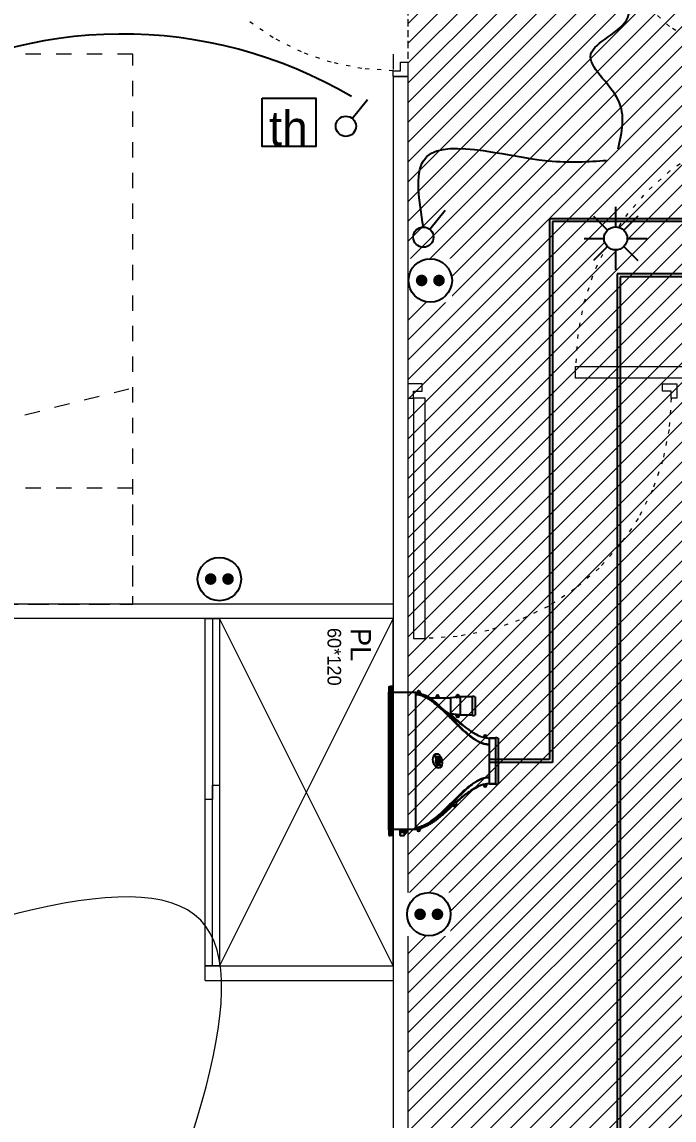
# Model space of a CAD drawing. Header units: centimetres. Extents: x 2666 to 9670, y 1889 to 5633.
# Drawn here: x 3345.6 to 3570.9, y 2993.2 to 3372.5 of the extents above; entities that cross this region are included whole.
import ezdxf

# ---------------------------------------------------------------- set-up
doc = ezdxf.new("R2010")
doc.units = ezdxf.units.CM
doc.header["$LTSCALE"] = 12.7
for name, pattern in [('Style de ligne -13', [0.295276, 0.19685, -0.098425]), ('Style de ligne -18', [0.328084, 0.109361, -0.218723]), ('VW-01', [0.83312, 0.41656, -0.41656])]:
    doc.linetypes.add(name, pattern=pattern)
for name, color, linetype, lineweight in [('B Faux plafonds', 7, 'Continuous', 5), ('B Faux plafonds-1', 7, 'Continuous', 5), ('B Général', 7, 'Continuous', 5), ('C ANNOTATIONS-prestations', 7, 'Continuous', 5), ('prlm-ELEC-CFO', 1, 'Continuous', 25)]:
    doc.layers.add(name, color=color, linetype=linetype, lineweight=lineweight)
doc.layers.add('prlm-CHAUFF', color=4, linetype='Continuous')
doc.styles.add('Eurostile', font='')
doc.styles.add('prlm-elec-cfa', font='comic.ttf', dxfattribs={"height": 12})
doc.styles.get('Eurostile').set_extended_font_data('Eurostile')

# ---------------------------------------------------------------- blocks, each defined once
blk = doc.blocks.new('xi.PC')
at = {"color": 0, "lineweight": 5}
blk.add_wipeout([(-7.5, -7.5), (7.5, -7.5), (7.5, 7.5), (-7.5, 7.5)], dxfattribs=at).dxf.layer = 'prlm-ELEC-CFO'
at = {"layer": 'prlm-ELEC-CFO', "color": 0, "linetype": 'ByBlock', "lineweight": 5, "const_width": 2}
for points in [[(-4, 0, 1), (-2, 0, 1)], [(2, 0, 1), (4, 0, 1)]]:
    blk.add_lwpolyline(points, format="xyb", close=True, dxfattribs=at)
at = {"layer": 'prlm-ELEC-CFO', "color": 0, "linetype": 'ByBlock', "lineweight": -2}
blk.add_circle((0, 0), 7.5, dxfattribs=at)
blk = doc.blocks.new('xi.SA')
at = {"layer": 'prlm-ELEC-CFO', "color": 0}
blk.add_lwpolyline([(0.2, -1.28), (5.5, 5.28)], dxfattribs=at)
blk.add_circle((-2, -4), 3.5, dxfattribs=at)
blk = doc.blocks.new('xi.SPOT')
at = {"color": 0, "lineweight": 5}
blk.add_wipeout([(-4, 0), (-2.83, -2.83), (0, -4), (2.83, -2.83), (4, 0), (2.83, 2.83), (0, 4), (-2.83, 2.83)], dxfattribs=at).dxf.layer = 'prlm-ELEC-CFO'
at = {"layer": 'prlm-ELEC-CFO', "color": 0, "linetype": 'ByBlock', "lineweight": -2, "flags": 128}
for points in [[(-7.69, 7.69), (-2.83, 2.83)], [(0, 10.88), (0, 4)], [(7.69, 7.69), (2.83, 2.83)], [(-10.88, 0), (-4, 0)], [(4, 0), (10.88, 0)], [(-2.83, -2.83), (-7.69, -7.69)], [(2.83, -2.83), (7.69, -7.69)], [(0, -4), (0, -10.88)]]:
    blk.add_lwpolyline(points, dxfattribs=at)
at = {"layer": 'prlm-ELEC-CFO', "color": 0, "linetype": 'ByBlock', "lineweight": -2}
blk.add_circle((0, 0), 4, dxfattribs=at)
blk = doc.blocks.new('Placard 60.120')
at = {"layer": 'B Général', "color": 7, "linetype": 'Continuous', "lineweight": 5}
for p, q in [((60, 29.81), (-60, -30.19)), ((-60, 29.81), (60, -30.19))]:
    blk.add_line(p, q, dxfattribs=at)
at = {"layer": 'B Général', "color": 7, "linetype": 'Continuous', "lineweight": 5, "flags": 128}
blk.add_lwpolyline([(60, -30.19), (60, 29.81), (-60, 29.81), (-60, -30.19)], dxfattribs=at)
at = {"layer": 'B Général', "color": 252, "linetype": 'Continuous', "lineweight": 5, "true_color": 0x888888, "flags": 128}
blk.add_lwpolyline([(60, -30.19), (60, -35.19), (-60, -35.19), (-60, -30.19)], close=True, dxfattribs=at)
at = {"layer": 'B Général', "color": 7, "linetype": 'Continuous', "lineweight": 5, "flags": 128}
for points in [[(60, -30.19), (60, -32.69), (-2.5, -32.69), (-2.5, -30.19)], [(2.5, -32.69), (2.5, -35.19), (-60, -35.19), (-60, -32.69)]]:
    blk.add_lwpolyline(points, close=True, dxfattribs=at)
at = {"layer": 'B Général', "color": 7, "insert": (-56.76, 22.1), "char_height": 7.059, "attachment_point": 1, "line_spacing_factor": 0.894142, "style": 'Eurostile'}
blk.add_mtext('PL', dxfattribs=at)
at = {"layer": 'C ANNOTATIONS-prestations', "insert": (-56.76, 9.4), "char_height": 4.706, "attachment_point": 4, "line_spacing_factor": 0.894142, "style": 'Eurostile'}
blk.add_mtext('60*120', dxfattribs=at)
blk = doc.blocks.new('Groupe-9-1')
at = {"layer": 'B Général', "color": 7, "linetype": 'VW-01', "lineweight": 5}
blk.add_line((70, -114.99), (-70, -80.35), dxfattribs=at)
at = {"layer": 'B Général', "linetype": 'VW-01', "flags": 128}
for points in [[(-70, 35), (70, 35), (70, -155), (-70, -155)], [(-70, -114.99), (70, -114.99), (70, -155), (-70, -155)]]:
    blk.add_lwpolyline(points, close=True, dxfattribs=at)

msp = doc.modelspace()

# ---------------------------------------------------------------- hatches: boundary and pattern name
at = {"layer": 'B Faux plafonds-1', "linetype": 'Continuous', "lineweight": 5, "true_color": 0xaaaaaa}
h = msp.add_hatch(dxfattribs=at)
h.set_pattern_fill('F_P__SOFFITE', color=253, style=0, pattern_type=2)
h.set_pattern_definition([(45, (3617.4236, 3066.092), (-3.52778, 3.30729), [])])
h.paths.add_polyline_path([(3353.92, 2787.35), (3628.79, 2787.35), (3628.79, 3242.48), (3769.92, 3242.48), (3769.92, 3341.48), (3619.92, 3341.48), (3619.92, 3449.89), (3559.92, 3449.89), (3559.92, 3514.39), (3478.92, 3514.39), (3478.92, 2887.35), (3353.92, 2887.35)])

# ---------------------------------------------------------------- linework, layer by layer
at = {"layer": 'B Faux plafonds', "color": 7, "linetype": 'Style de ligne -13', "lineweight": 5, "flags": 128}
msp.add_lwpolyline([(3353.92, 2787.35), (3628.79, 2787.35), (3628.79, 3242.48), (3769.92, 3242.48), (3769.92, 3341.48), (3619.92, 3341.48), (3619.92, 3449.89), (3559.92, 3449.89), (3559.92, 3514.39), (3478.92, 3514.39), (3478.92, 2887.35), (3353.92, 2887.35)], close=True, dxfattribs=at)
at = {"layer": 'B Général', "linetype": 'Style de ligne -18', "lineweight": 5}
for p, q in [((3569.39, 3370.95), (3561.23, 3378.28)), ((3432.42, 3367.02), (3423.39, 3373.2)), ((3578.42, 3364.78), (3569.39, 3370.95)), ((3442.16, 3362.1), (3432.42, 3367.02)), ((3452.44, 3358.53), (3442.16, 3362.1)), ((3463.09, 3356.36), (3452.44, 3358.53)), ((3473.92, 3355.63), (3463.09, 3356.36)), ((3569.92, 3242.48), (3569.19, 3231.64)), ((3569.19, 3231.64), (3567.02, 3220.99)), ((3567.02, 3220.99), (3563.45, 3210.71)), ((3563.45, 3210.71), (3558.53, 3200.98)), ((3558.53, 3200.98), (3552.36, 3191.95)), ((3552.36, 3191.95), (3545.02, 3183.79)), ((3545.02, 3183.79), (3536.66, 3176.63)), ((3536.66, 3176.63), (3527.42, 3170.6)), ((3527.42, 3170.6), (3517.45, 3165.79)), ((3517.45, 3165.79), (3506.92, 3162.3)), ((3496.01, 3160.19), (3484.92, 3159.48)), ((3506.92, 3162.3), (3496.01, 3160.19))]:
    msp.add_line(p, q, dxfattribs=at)
at = {"layer": 'B Général', "color": 154, "linetype": 'VW-01'}
for p, q in [((3383.92, 3361.39), (3243.92, 3361.39)), ((3473.92, 3361.39), (3473.92, 3171.39))]:
    msp.add_line(p, q, dxfattribs=at)
at = {"layer": 'B Général', "color": 7, "linetype": 'Continuous', "lineweight": 13}
for p, q in [((3473.92, 3353.63), (3473.92, 2880.88)), ((3478.92, 3353.63), (3478.92, 2880.88)), ((3473.92, 3171.39), (3062.21, 3171.39)), ((3473.92, 3166.39), (3062.21, 3166.39)), ((3408.92, 3046.39), (3473.92, 3046.39)), ((3408.92, 3041.39), (3473.92, 3041.39))]:
    msp.add_line(p, q, dxfattribs=at)
at = {"layer": 'B Général', "color": 7, "linetype": 'Continuous', "lineweight": 5}
for p, q in [((3473.92, 3353.63), (3473.92, 3171.39)), ((3473.92, 3353.63), (3478.92, 3353.63)), ((3478.92, 3353.63), (3478.92, 2880.88)), ((3478.92, 3247.48), (3478.92, 3242.48)), ((3483.92, 3247.48), (3478.92, 3247.48)), ((3478.92, 3247.48), (3478.92, 3242.48)), ((3483.92, 3244.98), (3483.92, 3247.48)), ((3480.92, 3242.48), (3480.92, 3244.98)), ((3480.92, 3244.98), (3483.92, 3244.98)), ((3478.92, 3242.48), (3480.92, 3242.48)), ((3473.92, 3171.39), (3062.21, 3171.39)), ((3473.92, 3166.39), (3062.21, 3166.39)), ((3473.92, 3166.39), (3473.92, 2892.35)), ((3408.92, 3046.39), (3473.92, 3046.39)), ((3408.92, 3041.39), (3408.92, 3046.39)), ((3408.92, 3041.39), (3473.92, 3041.39))]:
    msp.add_line(p, q, dxfattribs=at)
at = {"layer": 'B Général'}
for p, q in [((3480.92, 3242.48), (3480.92, 3159.48)), ((3484.92, 3242.48), (3480.92, 3242.48)), ((3484.92, 3159.48), (3484.92, 3242.48)), ((3480.92, 3159.48), (3484.92, 3159.48))]:
    msp.add_line(p, q, dxfattribs=at)
at = {"layer": 'B Général', "color": 7, "linetype": 'Continuous', "lineweight": 5, "flags": 128}
for points in [[(3473.92, 3353.63), (3473.92, 3355.63), (3476.42, 3355.63), (3476.42, 3358.63), (3478.92, 3358.63), (3478.92, 3353.63), (3478.92, 3353.63), (3478.92, 3353.63), (3474.63, 3353.63), (3474.63, 3353.63)], [(3571.92, 3242.48), (3569.92, 3242.48), (3569.92, 3244.98), (3566.92, 3244.98), (3566.92, 3247.48), (3571.92, 3247.48), (3571.92, 3247.48), (3571.92, 3247.48), (3571.92, 3243.19), (3571.92, 3243.19)]]:
    msp.add_lwpolyline(points, close=True, dxfattribs=at)
at = {"layer": 'B Général', "linetype": 'Style de ligne -18', "lineweight": 5, "flags": 128}
msp.add_lwpolyline([(3619.92, 3338.48), (3609.09, 3337.75), (3598.44, 3335.58), (3588.16, 3332.01), (3578.42, 3327.09), (3569.39, 3320.91), (3561.23, 3313.58), (3554.07, 3305.22), (3548.04, 3295.98), (3543.24, 3286), (3539.75, 3275.48), (3537.63, 3264.57), (3536.92, 3253.48)], dxfattribs=at)
at = {"layer": 'B Général', "flags": 128}
msp.add_lwpolyline([(3619.92, 3249.48), (3536.92, 3249.48), (3536.92, 3253.48), (3619.92, 3253.48)], close=True, dxfattribs=at)
at = {"layer": 'prlm-CHAUFF', "ltscale": 50}
for p, q in [((3527.88, 3304.52), (3527.88, 3117.7)), ((3528.88, 3303.52), (3528.88, 3116.7)), ((3773.56, 3284.42), (3552.25, 3284.42)), ((3552.25, 3284.42), (3552.25, 2838.1)), ((3472.38, 3142.95), (3472.87, 3142.95)), ((3472.38, 3142.95), (3472.38, 3091.45)), ((3472.38, 3140.95), (3472.38, 3093.45)), ((3472.38, 3140.95), (3472.39, 3140.95)), ((3472.39, 3140.93), (3472.38, 3140.95)), ((3472.39, 3093.45), (3472.39, 3140.95)), ((3472.4, 3140.95), (3472.4, 3093.45)), ((3472.4, 3140.95), (3472.42, 3140.95)), ((3472.42, 3140.89), (3472.4, 3140.95)), ((3472.42, 3093.45), (3472.42, 3140.95)), ((3472.45, 3140.95), (3472.45, 3093.45)), ((3472.45, 3140.95), (3472.48, 3140.95)), ((3472.48, 3140.84), (3472.45, 3140.95)), ((3472.48, 3093.45), (3472.48, 3140.95)), ((3472.52, 3140.95), (3472.52, 3093.45)), ((3472.52, 3140.95), (3472.57, 3140.95)), ((3472.57, 3140.8), (3472.52, 3140.95)), ((3472.57, 3093.45), (3472.57, 3140.95)), ((3472.62, 3140.95), (3472.62, 3093.45)), ((3472.62, 3140.95), (3472.69, 3140.95)), ((3472.69, 3140.75), (3472.62, 3140.95)), ((3472.69, 3093.45), (3472.69, 3140.95)), ((3472.87, 3091.45), (3472.87, 3142.95)), ((3472.87, 3142.95), (3472.95, 3142.95)), ((3473.68, 3142.95), (3472.95, 3142.95)), ((3472.95, 3142.95), (3472.95, 3091.45)), ((3473.68, 3091.45), (3473.68, 3142.95)), ((3481.68, 3140.9), (3473.68, 3140.9)), ((3481.68, 3093.5), (3481.68, 3140.9)), ((3482.18, 3140.56), (3482.18, 3141)), ((3482.52, 3140.95), (3482.52, 3141.05)), ((3482.52, 3141.05), (3482.63, 3141.05)), ((3482.63, 3140.95), (3482.52, 3140.95)), ((3482.63, 3141.16), (3482.73, 3141.16)), ((3482.63, 3141.05), (3482.63, 3141.16)), ((3482.63, 3140.85), (3482.63, 3140.95)), ((3482.73, 3140.85), (3482.63, 3140.85)), ((3482.73, 3141.16), (3482.73, 3141.05)), ((3482.73, 3141.05), (3482.84, 3141.05)), ((3482.84, 3140.95), (3482.73, 3140.95)), ((3482.73, 3140.95), (3482.73, 3140.85)), ((3482.84, 3141.05), (3482.84, 3140.95)), ((3483.18, 3141), (3483.18, 3140.39)), ((3482.1, 3140.56), (3482.18, 3140.56)), ((3486.56, 3139), (3488.68, 3139)), ((3486.56, 3139), (3488.68, 3139)), ((3488.68, 3138.85), (3488.68, 3139.4)), ((3489.68, 3138.85), (3488.68, 3138.85)), ((3489.02, 3139.45), (3489.13, 3139.45)), ((3489.02, 3139.35), (3489.02, 3139.45)), ((3489.13, 3139.35), (3489.02, 3139.35)), ((3489.13, 3139.56), (3489.23, 3139.56)), ((3489.13, 3139.45), (3489.13, 3139.56)), ((3489.13, 3139.25), (3489.13, 3139.35)), ((3489.23, 3139.25), (3489.13, 3139.25)), ((3489.23, 3139.56), (3489.23, 3139.45)), ((3489.23, 3139.45), (3489.34, 3139.45)), ((3489.34, 3139.35), (3489.23, 3139.35)), ((3489.23, 3139.35), (3489.23, 3139.25)), ((3489.34, 3139.45), (3489.34, 3139.35)), ((3489.68, 3139.4), (3489.68, 3138.85)), ((3489.68, 3139), (3493.68, 3139)), ((3489.68, 3139), (3493.68, 3139)), ((3493.68, 3139), (3493.68, 3133.4)), ((3495.68, 3139.05), (3495.68, 3139.6)), ((3495.74, 3139.05), (3495.68, 3139.05)), ((3496.68, 3139.17), (3495.74, 3139.05)), ((3496.02, 3139.55), (3496.02, 3139.65)), ((3496.02, 3139.65), (3496.13, 3139.65)), ((3496.13, 3139.55), (3496.02, 3139.55)), ((3496.13, 3139.76), (3496.23, 3139.76)), ((3496.13, 3139.65), (3496.13, 3139.76)), ((3496.13, 3139.45), (3496.13, 3139.55)), ((3496.23, 3139.45), (3496.13, 3139.45)), ((3496.23, 3139.76), (3496.23, 3139.65)), ((3496.23, 3139.65), (3496.34, 3139.65)), ((3496.23, 3139.55), (3496.23, 3139.45)), ((3496.34, 3139.55), (3496.23, 3139.55)), ((3496.34, 3139.65), (3496.34, 3139.55)), ((3496.68, 3139.6), (3496.68, 3139.17)), ((3497.18, 3133.05), (3497.18, 3139.35)), ((3501.28, 3139.35), (3497.18, 3139.35)), ((3501.28, 3139.35), (3497.18, 3139.35)), ((3501.28, 3132.95), (3501.28, 3139.45)), ((3502.18, 3139.35), (3502.18, 3133.05)), ((3493.52, 3133.4), (3493.68, 3133.4)), ((3493.52, 3133.4), (3495.68, 3131.33)), ((3495.68, 3131.33), (3493.52, 3133.4)), ((3493.52, 3133.4), (3493.68, 3133.4)), ((3495.68, 3133.35), (3495.74, 3133.35)), ((3495.68, 3132.8), (3495.68, 3133.35)), ((3495.74, 3133.35), (3496.68, 3133.24)), ((3496.68, 3133.24), (3496.68, 3132.8)), ((3496.02, 3132.75), (3496.02, 3132.85)), ((3496.02, 3132.85), (3496.13, 3132.85)), ((3496.13, 3132.75), (3496.02, 3132.75)), ((3496.13, 3132.96), (3496.23, 3132.96)), ((3496.13, 3132.85), (3496.13, 3132.96)), ((3496.13, 3132.65), (3496.13, 3132.75)), ((3496.23, 3132.65), (3496.13, 3132.65)), ((3496.23, 3132.96), (3496.23, 3132.85)), ((3496.23, 3132.85), (3496.34, 3132.85)), ((3496.34, 3132.75), (3496.23, 3132.75)), ((3496.23, 3132.75), (3496.23, 3132.65)), ((3496.34, 3132.85), (3496.34, 3132.75)), ((3501.28, 3133.05), (3497.18, 3133.05)), ((3501.28, 3133.05), (3497.18, 3133.05)), ((3502.16, 3126.61), (3502.16, 3126.61)), ((3505.18, 3125.66), (3505.18, 3125.36)), ((3505.52, 3125.61), (3505.52, 3125.71)), ((3505.52, 3125.71), (3505.63, 3125.71)), ((3505.63, 3125.61), (3505.52, 3125.61)), ((3505.63, 3125.82), (3505.73, 3125.82)), ((3505.63, 3125.71), (3505.63, 3125.82)), ((3505.63, 3125.5), (3505.63, 3125.61)), ((3505.73, 3125.82), (3505.73, 3125.71)), ((3505.73, 3125.71), (3505.84, 3125.71)), ((3505.73, 3125.61), (3505.73, 3125.5)), ((3505.84, 3125.61), (3505.73, 3125.61)), ((3505.84, 3125.71), (3505.84, 3125.61)), ((3506.18, 3125.11), (3506.18, 3125.66)), ((3505.18, 3125.36), (3505.86, 3125.16)), ((3505.73, 3125.5), (3505.63, 3125.5)), ((3506.18, 3125.11), (3505.86, 3125.16)), ((3507.18, 3122.87), (3507.18, 3125.1)), ((3509.28, 3125.1), (3507.18, 3125.1)), ((3507.18, 3125.1), (3509.28, 3125.1)), ((3507.18, 3111.53), (3507.18, 3122.87)), ((3509.28, 3125.2), (3509.28, 3109.2)), ((3510.18, 3125.1), (3510.18, 3109.3)), ((3527.88, 3117.7), (3507.18, 3117.7)), ((3528.88, 3116.7), (3507.18, 3116.7)), ((3507.18, 3109.3), (3507.18, 3111.53)), ((3502.16, 3107.8), (3502.16, 3107.82)), ((3502.7, 3108.08), (3502.7, 3108.12)), ((3505.18, 3109.04), (3505.86, 3109.25)), ((3505.18, 3108.74), (3505.18, 3109.04)), ((3505.52, 3108.69), (3505.52, 3108.79)), ((3505.52, 3108.79), (3505.63, 3108.79)), ((3505.63, 3108.69), (3505.52, 3108.69)), ((3505.63, 3108.9), (3505.73, 3108.9)), ((3505.63, 3108.79), (3505.63, 3108.9)), ((3505.63, 3108.59), (3505.63, 3108.69)), ((3505.73, 3108.59), (3505.63, 3108.59)), ((3505.73, 3108.9), (3505.73, 3108.79)), ((3505.73, 3108.79), (3505.84, 3108.79)), ((3505.73, 3108.69), (3505.73, 3108.59)), ((3505.84, 3108.69), (3505.73, 3108.69)), ((3505.84, 3108.79), (3505.84, 3108.69)), ((3505.86, 3109.25), (3506.18, 3109.3)), ((3506.18, 3109.3), (3506.18, 3108.74)), ((3509.28, 3109.3), (3507.18, 3109.3)), ((3507.18, 3109.3), (3509.28, 3109.3)), ((3494.68, 3102.38), (3495.68, 3103.38)), ((3495.68, 3103.38), (3495.68, 3101.76)), ((3494.68, 3101.76), (3494.68, 3102.38)), ((3495.02, 3101.71), (3495.02, 3101.81)), ((3495.02, 3101.81), (3495.13, 3101.81)), ((3495.13, 3101.71), (3495.02, 3101.71)), ((3495.13, 3101.92), (3495.23, 3101.92)), ((3495.13, 3101.81), (3495.13, 3101.92)), ((3495.13, 3101.61), (3495.13, 3101.71)), ((3495.23, 3101.61), (3495.13, 3101.61)), ((3495.23, 3101.92), (3495.23, 3101.81)), ((3495.23, 3101.81), (3495.34, 3101.81)), ((3495.34, 3101.71), (3495.23, 3101.71)), ((3495.23, 3101.71), (3495.23, 3101.61)), ((3495.34, 3101.81), (3495.34, 3101.71)), ((3472.38, 3093.45), (3472.39, 3093.47)), ((3472.39, 3093.45), (3472.38, 3093.45)), ((3472.4, 3093.45), (3472.42, 3093.52)), ((3472.42, 3093.45), (3472.4, 3093.45)), ((3472.45, 3093.45), (3472.48, 3093.56)), ((3472.48, 3093.45), (3472.45, 3093.45)), ((3472.52, 3093.45), (3472.57, 3093.61)), ((3472.57, 3093.45), (3472.52, 3093.45)), ((3472.62, 3093.45), (3472.69, 3093.65)), ((3472.69, 3093.45), (3472.62, 3093.45)), ((3481.68, 3093.5), (3473.68, 3093.5)), ((3476.28, 3093.41), (3476.19, 3093.32)), ((3476.19, 3093.32), (3476.28, 3093.23)), ((3476.28, 3093.16), (3476.19, 3093.07)), ((3476.19, 3093.07), (3476.28, 3092.98)), ((3476.24, 3093.02), (3476.19, 3092.97)), ((3476.19, 3092.97), (3476.26, 3092.9)), ((3476.28, 3092.93), (3476.19, 3092.84)), ((3476.19, 3092.84), (3476.28, 3092.75)), ((3476.25, 3092.78), (3476.19, 3092.72)), ((3476.19, 3092.72), (3476.26, 3092.65)), ((3476.28, 3092.66), (3476.19, 3092.57)), ((3476.19, 3092.57), (3476.28, 3092.48)), ((3476.26, 3092.5), (3476.19, 3092.43)), ((3476.28, 3092.48), (3476.19, 3092.39)), ((3476.19, 3092.43), (3476.21, 3092.41)), ((3476.19, 3092.39), (3476.28, 3092.3)), ((3476.27, 3092.3), (3476.19, 3092.22)), ((3476.19, 3092.22), (3476.28, 3092.13)), ((3476.22, 3092.19), (3476.19, 3092.15)), ((3476.26, 3092.15), (3476.19, 3092.07)), ((3476.19, 3092.15), (3476.23, 3092.11)), ((3476.19, 3092.07), (3476.28, 3091.98)), ((3476.25, 3092.01), (3476.19, 3091.95)), ((3476.19, 3091.95), (3476.28, 3091.86)), ((3476.21, 3091.93), (3476.19, 3091.91)), ((3476.19, 3091.91), (3476.23, 3091.88)), ((3476.24, 3091.9), (3476.19, 3091.84)), ((3476.19, 3091.84), (3476.28, 3091.75)), ((3476.23, 3091.8), (3476.19, 3091.76)), ((3476.19, 3091.76), (3476.28, 3091.67)), ((3476.22, 3091.73), (3476.19, 3091.69)), ((3476.19, 3091.69), (3476.28, 3091.6)), ((3476.21, 3091.67), (3476.19, 3091.65)), ((3476.19, 3091.65), (3476.28, 3091.56)), ((3476.25, 3093.5), (3476.28, 3093.47)), ((3476.28, 3093.5), (3476.28, 3093.14)), ((3476.28, 3093.14), (3478.1, 3093.14)), ((3476.28, 3092.57), (3476.28, 3093.14)), ((3476.28, 3092.57), (3476.28, 3092.56)), ((3476.28, 3091.54), (3476.28, 3092.57)), ((3476.28, 3092.56), (3477.72, 3092.56)), ((3476.33, 3092.49), (3476.28, 3092.56)), ((3476.28, 3091.54), (3476.28, 3091.54)), ((3476.33, 3091.49), (3476.28, 3091.54)), ((3476.33, 3092.49), (3476.33, 3091.49)), ((3477.69, 3092.49), (3476.33, 3092.49)), ((3476.33, 3091.49), (3477.69, 3091.49)), ((3477.72, 3092.56), (3477.69, 3092.49)), ((3477.72, 3092.56), (3478.1, 3093.14)), ((3477.92, 3092.67), (3478.14, 3093)), ((3478.14, 3092.15), (3477.92, 3091.81)), ((3477.93, 3092.19), (3478.11, 3092.19)), ((3478.1, 3092.18), (3477.93, 3092.18)), ((3477.93, 3091.92), (3478.1, 3092.18)), ((3478.47, 3092.79), (3478.01, 3092.79)), ((3478.04, 3092.85), (3478.53, 3092.85)), ((3478.1, 3093.14), (3478.34, 3093.5)), ((3478.1, 3092.18), (3478.11, 3092.19)), ((3478.14, 3092.15), (3478.1, 3092.18)), ((3478.11, 3092.19), (3478.47, 3092.79)), ((3478.15, 3092.16), (3478.11, 3092.19)), ((3478.14, 3093), (3478.15, 3093.02)), ((3478.15, 3092.16), (3478.14, 3092.15)), ((3478.15, 3093.02), (3478.49, 3093.5)), ((3478.51, 3092.77), (3478.15, 3092.16)), ((3478.47, 3092.79), (3478.51, 3092.77)), ((3478.53, 3092.85), (3478.57, 3092.87)), ((3478.53, 3092.85), (3478.53, 3092.85)), ((3482.1, 3093.84), (3482.18, 3093.84)), ((3482.18, 3093.4), (3482.18, 3093.85)), ((3482.52, 3093.35), (3482.52, 3093.45)), ((3482.52, 3093.45), (3482.63, 3093.45)), ((3482.63, 3093.35), (3482.52, 3093.35)), ((3482.63, 3093.56), (3482.73, 3093.56)), ((3482.63, 3093.45), (3482.63, 3093.56)), ((3482.63, 3093.25), (3482.63, 3093.35)), ((3482.73, 3093.25), (3482.63, 3093.25)), ((3482.73, 3093.56), (3482.73, 3093.45)), ((3482.73, 3093.45), (3482.84, 3093.45)), ((3482.84, 3093.35), (3482.73, 3093.35)), ((3482.73, 3093.35), (3482.73, 3093.25)), ((3482.84, 3093.45), (3482.84, 3093.35)), ((3483.18, 3094.02), (3483.18, 3093.4)), ((3472.38, 3091.45), (3472.87, 3091.45)), ((3472.95, 3091.45), (3472.87, 3091.45)), ((3473.68, 3091.45), (3472.95, 3091.45))]:
    msp.add_line(p, q, dxfattribs=at)
for centre, radius in [((3482.68, 3141), 0.3), ((3482.68, 3141), 0.25), ((3489.18, 3139.4), 0.3), ((3489.18, 3139.4), 0.25), ((3496.18, 3139.6), 0.3), ((3496.18, 3139.6), 0.25), ((3496.18, 3132.8), 0.3), ((3496.18, 3132.8), 0.25), ((3505.68, 3125.66), 0.3), ((3505.68, 3125.66), 0.25), ((3505.68, 3108.74), 0.3), ((3505.68, 3108.74), 0.25), ((3495.18, 3101.76), 0.3), ((3495.18, 3101.76), 0.25), ((3482.68, 3093.4), 0.3), ((3482.68, 3093.4), 0.25)]:
    msp.add_circle(centre, radius, dxfattribs=at)
for centre, radius, start, end in [((3482.68, 3141), 0.5, 0, 180), ((3480.32, 3128.62), 12.12, 73.7263, 76.3852), ((3472.91, 3119.69), 23.65, 46.4099, 54.7501), ((3489.18, 3139.4), 0.5, 0, 180), ((3496.18, 3139.6), 0.5, 0, 180), ((3501.52, 3137.47), 2, 70.5755, 96.7441), ((3501.52, 3137.47), 2, 70.5755, 96.7441), ((3513.73, 3161.95), 35.1, 225.7111, 229.5265), ((3496.18, 3132.8), 0.5, 180, 0), ((3503.78, 3139.71), 11.66, 225.9701, 230.4245), ((3504.01, 3139.96), 11.99, 226.0326, 230.3619), ((3521.74, 3160.34), 39, 229.3887, 239.86), ((3521.74, 3160.34), 39, 229.3887, 239.8601), ((3501.52, 3134.94), 2, 263.2559, 289.4245), ((3501.52, 3134.94), 2, 263.2559, 289.4245), ((3511.85, 3144.12), 20.01, 241.0483, 242.7983), ((3511.85, 3144.12), 20.01, 241.0482, 242.7982), ((3508.15, 3136.72), 11.74, 242.3321, 255.441), ((3508.01, 3136.36), 11.35, 242.1374, 255.6929), ((3505.68, 3125.66), 0.5, 0, 180), ((3507.19, 3132.87), 7.77, 262.5456, 269.9423), ((3507.19, 3132.92), 7.82, 262.5763, 269.9264), ((3507.17, 3132.27), 7.17, 262.0923, 263.5448), ((3507.17, 3132.27), 7.17, 263.9053, 270.1157), ((3509.52, 3123.22), 2, 70.5755, 96.7441), ((3509.52, 3123.22), 2, 70.5755, 96.7441), ((3521.74, 3074.07), 39, 120.1399, 130.6113), ((3521.74, 3074.07), 39, 122.5506, 130.6113), ((3508.66, 3096.1), 13.43, 102.9954, 126.0824), ((3511.85, 3090.28), 20.01, 117.2018, 118.9518), ((3508.01, 3098.05), 11.35, 104.4106, 117.8626), ((3505.68, 3108.74), 0.5, 180, 0), ((3507.17, 3102.09), 7.25, 89.9215, 97.8382), ((3507.19, 3101.53), 7.77, 90.0577, 97.4544), ((3507.19, 3101.48), 7.82, 90.0736, 97.4237), ((3509.52, 3111.19), 2, 263.2559, 289.4245), ((3509.52, 3111.19), 2, 263.2559, 289.4245), ((3503.78, 3094.69), 11.66, 129.5755, 134.0299), ((3504.01, 3094.44), 11.99, 129.6381, 133.9674), ((3495.18, 3101.76), 0.5, 180, 0), ((3467.64, 3098.92), 12.5, 323.7494, 325.0637), ((3478.6, 3091.32), 0.836, 144.1326, 149.2425), ((3478.79, 3092.48), 0.448, 124.6713, 135.4982), ((3479.13, 3092.45), 0.703, 143.033, 152.9325), ((3467.64, 3098.92), 12.5, 331.3177, 331.5903), ((3466.8, 3099.44), 13.43, 332.115, 333.7632), ((3466.45, 3099.56), 13.85, 331.9182, 334.0515), ((3482.68, 3093.4), 0.5, 180, 0)]:
    msp.add_arc(centre, radius, start, end, dxfattribs=at)
msp.add_ellipse((3489.23, 3117.2), major_axis=(0.57, -2.49), ratio=0.600775, dxfattribs=at)
for points, knots in [([(3481.68, 3140.6), (3481.96, 3140.58), (3482.23, 3140.55), (3482.87, 3140.45), (3483.23, 3140.37), (3484.29, 3140.04), (3484.97, 3139.74), (3486.28, 3139.03), (3486.9, 3138.62), (3488.09, 3137.76), (3488.66, 3137.3), (3489.22, 3136.82)], [0.0331631, 0.0331631, 0.0331631, 0.0331631, 0.125, 0.125, 0.25, 0.25, 0.5, 0.5, 0.75, 0.75, 1, 1, 1, 1]), ([(3507.18, 3122.87), (3507.01, 3122.87), (3506.84, 3122.88), (3506.5, 3122.91), (3506.33, 3122.92), (3505.83, 3123), (3505.5, 3123.07), (3504.84, 3123.25), (3504.52, 3123.36), (3503.89, 3123.61), (3503.58, 3123.75), (3502.68, 3124.2), (3502.11, 3124.55), (3501.02, 3125.28), (3500.49, 3125.67), (3498.95, 3126.89), (3497.98, 3127.77), (3496.07, 3129.59), (3495.14, 3130.52), (3493.28, 3132.39), (3492.35, 3133.32), (3490.45, 3135.15), (3489.48, 3136.04), (3487.95, 3137.28), (3487.43, 3137.68), (3486.62, 3138.23), (3486.34, 3138.41), (3485.77, 3138.76), (3485.48, 3138.92), (3484.59, 3139.37), (3483.99, 3139.63), (3483.04, 3139.9), (3482.71, 3139.97), (3482.15, 3140.06), (3481.92, 3140.08), (3481.68, 3140.1)], [0, 0, 0, 0, 0.015625, 0.015625, 0.03125, 0.03125, 0.0625, 0.0625, 0.09375, 0.09375, 0.125, 0.125, 0.1875, 0.1875, 0.25, 0.25, 0.375, 0.375, 0.5, 0.5, 0.625, 0.625, 0.75, 0.75, 0.8125, 0.8125, 0.84375, 0.84375, 0.875, 0.875, 0.9375, 0.9375, 0.96875, 0.96875, 0.9907189, 0.9907189, 0.9907189, 0.9907189]), ([(3483.18, 3140.39), (3483.48, 3140.32), (3483.77, 3140.24), (3484.21, 3140.1), (3484.35, 3140.05), (3484.64, 3139.94), (3484.78, 3139.88), (3485.21, 3139.7), (3485.48, 3139.57), (3486.03, 3139.3), (3486.29, 3139.15), (3486.56, 3139)], [0, 0, 0, 0, 0.25, 0.25, 0.375, 0.375, 0.5, 0.5, 0.75, 0.75, 1, 1, 1, 1]), ([(3486.56, 3139), (3486.28, 3139.16), (3486, 3139.32), (3485.42, 3139.6), (3485.13, 3139.74), (3484.53, 3139.98), (3484.23, 3140.09), (3483.85, 3140.21), (3483.78, 3140.23), (3483.71, 3140.25)], [0, 0, 0, 0, 0.25, 0.25, 0.5, 0.5, 0.75, 0.75, 0.8062429, 0.8062429, 0.8062429, 0.8062429]), ([(3490.94, 3135.24), (3492.19, 3134.05), (3493.39, 3132.8), (3495.78, 3130.3), (3496.98, 3129.05), (3498.85, 3127.27), (3499.49, 3126.69), (3500.81, 3125.59), (3501.5, 3125.07), (3502.59, 3124.36), (3502.97, 3124.13), (3503.75, 3123.72), (3504.16, 3123.54), (3504.99, 3123.22), (3505.42, 3123.1), (3506.07, 3122.96), (3506.29, 3122.93), (3506.63, 3122.9), (3506.74, 3122.89), (3506.96, 3122.88), (3507.07, 3122.87), (3507.18, 3122.87)], [0, 0, 0, 0, 0.25, 0.25, 0.5, 0.5, 0.625, 0.625, 0.75, 0.75, 0.8125, 0.8125, 0.875, 0.875, 0.9375, 0.9375, 0.96875, 0.96875, 0.984375, 0.984375, 1, 1, 1, 1]), ([(3490.94, 3135.24), (3491.21, 3135.01), (3491.47, 3134.79), (3491.98, 3134.37), (3492.23, 3134.18), (3492.71, 3133.84), (3492.93, 3133.69), (3493.21, 3133.53), (3493.3, 3133.48), (3493.44, 3133.42), (3493.49, 3133.4), (3493.52, 3133.4)], [0, 0, 0, 0, 0.25, 0.25, 0.5, 0.5, 0.75, 0.75, 0.875, 0.875, 1, 1, 1, 1]), ([(3503.14, 3126.1), (3502.8, 3126.26), (3502.09, 3126.63), (3501.03, 3127.28), (3499.95, 3128.03), (3498.86, 3128.86), (3497.78, 3129.74), (3496.49, 3130.85), (3495.14, 3132.06), (3494.11, 3133.01), (3493.68, 3133.4)], [0.1568082, 0.1568082, 0.1568082, 0.1568082, 0.2305418, 0.3149874, 0.4025619, 0.4929385, 0.5856877, 0.6803551, 0.8317746, 0.9509578, 0.9509578, 0.9509578, 0.9509578]), ([(3488.31, 3119.14), (3489.03, 3118.42), (3489.12, 3118.04), (3489.08, 3117.65), (3489.02, 3117.04), (3488.61, 3116.39), (3489.19, 3115.66)], [0, 0, 0, 0, 0.389075, 0.389075, 0.389075, 1, 1, 1, 1]), ([(3489.35, 3118.83), (3490.07, 3118.1), (3490.17, 3117.73), (3490.12, 3117.34), (3490.06, 3116.73), (3489.66, 3116.08), (3490.23, 3115.35)], [0, 0, 0, 0, 0.389075, 0.389075, 0.389075, 1, 1, 1, 1]), ([(3507.18, 3111.53), (3507.01, 3111.53), (3506.84, 3111.52), (3506.49, 3111.5), (3506.32, 3111.48), (3505.82, 3111.4), (3505.48, 3111.32), (3504.82, 3111.12), (3504.5, 3111), (3503.87, 3110.74), (3503.56, 3110.59), (3502.67, 3110.1), (3502.1, 3109.74), (3501.02, 3108.97), (3500.5, 3108.56), (3498.98, 3107.27), (3498.02, 3106.36), (3496.14, 3104.48), (3495.22, 3103.52), (3493.37, 3101.59), (3492.45, 3100.64), (3490.55, 3098.77), (3489.58, 3097.87), (3488.04, 3096.61), (3487.51, 3096.21), (3486.68, 3095.65), (3486.4, 3095.47), (3485.83, 3095.13), (3485.53, 3094.96), (3484.63, 3094.51), (3484.01, 3094.26), (3483.05, 3094), (3482.73, 3093.93), (3482.16, 3093.84), (3481.92, 3093.82), (3481.68, 3093.81)], [0, 0, 0, 0, 0.015625, 0.015625, 0.03125, 0.03125, 0.0625, 0.0625, 0.09375, 0.09375, 0.125, 0.125, 0.1875, 0.1875, 0.25, 0.25, 0.375, 0.375, 0.5, 0.5, 0.625, 0.625, 0.75, 0.75, 0.8125, 0.8125, 0.84375, 0.84375, 0.875, 0.875, 0.9375, 0.9375, 0.96875, 0.96875, 0.9908046, 0.9908046, 0.9908046, 0.9908046]), ([(3481.68, 3094.31), (3481.92, 3094.32), (3482.15, 3094.34), (3482.71, 3094.43), (3483.04, 3094.5), (3483.99, 3094.78), (3484.59, 3095.03), (3485.48, 3095.49), (3485.77, 3095.65), (3486.34, 3095.99), (3486.62, 3096.17), (3487.43, 3096.73), (3487.96, 3097.13), (3489.48, 3098.36), (3490.45, 3099.25), (3492.35, 3101.08), (3493.28, 3102.02), (3495.14, 3103.89), (3496.07, 3104.82), (3497.98, 3106.63), (3498.95, 3107.51), (3500.49, 3108.73), (3501.02, 3109.13), (3502.11, 3109.86), (3502.68, 3110.2), (3503.58, 3110.65), (3503.89, 3110.79), (3504.52, 3111.04), (3504.84, 3111.15), (3505.5, 3111.34), (3505.83, 3111.41), (3506.33, 3111.48), (3506.5, 3111.5), (3506.84, 3111.53), (3507.01, 3111.53), (3507.18, 3111.53)], [0.0092808, 0.0092808, 0.0092808, 0.0092808, 0.03125, 0.03125, 0.0625, 0.0625, 0.125, 0.125, 0.15625, 0.15625, 0.1875, 0.1875, 0.25, 0.25, 0.375, 0.375, 0.5, 0.5, 0.625, 0.625, 0.75, 0.75, 0.8125, 0.8125, 0.875, 0.875, 0.90625, 0.90625, 0.9375, 0.9375, 0.96875, 0.96875, 0.984375, 0.984375, 1, 1, 1, 1]), ([(3495.68, 3102.82), (3496.04, 3103.14), (3496.82, 3103.84), (3498.03, 3104.88), (3499.22, 3105.83), (3500.3, 3106.62), (3501.27, 3107.27), (3502.2, 3107.83), (3502.83, 3108.15), (3503.12, 3108.29)], [0.5730592, 0.5730592, 0.5730592, 0.5730592, 0.626259, 0.6884084, 0.7489718, 0.7930827, 0.8358988, 0.8773199, 0.9123747, 0.9123747, 0.9123747, 0.9123747]), ([(3483.18, 3094.01), (3483.47, 3094.08), (3483.75, 3094.16), (3484.32, 3094.34), (3484.6, 3094.45), (3485.42, 3094.79), (3485.95, 3095.06), (3486.98, 3095.64), (3487.48, 3095.96), (3488.45, 3096.63), (3488.93, 3096.99), (3490.33, 3098.09), (3491.22, 3098.87), (3492.97, 3100.47), (3493.83, 3101.29), (3494.68, 3102.11)], [0, 0, 0, 0, 0.0625, 0.0625, 0.125, 0.125, 0.25, 0.25, 0.375, 0.375, 0.5, 0.5, 0.75, 0.75, 1, 1, 1, 1]), ([(3487.23, 3095.8), (3487.39, 3095.9), (3487.88, 3096.22), (3488.7, 3096.8), (3489.67, 3097.54), (3490.64, 3098.33), (3491.72, 3099.25), (3492.9, 3100.3), (3493.92, 3101.23), (3494.52, 3101.77), (3494.68, 3101.92)], [0.1694223, 0.1694223, 0.1694223, 0.1694223, 0.1906001, 0.2339285, 0.2787061, 0.3247019, 0.3716424, 0.4351709, 0.4991397, 0.523565, 0.523565, 0.523565, 0.523565]), ([(3477.69, 3091.49), (3477.72, 3091.51), (3477.74, 3091.55), (3477.77, 3091.65), (3477.78, 3091.72), (3477.78, 3091.85), (3477.78, 3091.89), (3477.77, 3091.99), (3477.77, 3092.05), (3477.74, 3092.22), (3477.72, 3092.35), (3477.69, 3092.49)], [0, 0, 0, 0, 0.25, 0.25, 0.5, 0.5, 0.625, 0.625, 0.75, 0.75, 1, 1, 1, 1]), ([(3477.88, 3092.55), (3477.88, 3092.56), (3477.88, 3092.56), (3477.88, 3092.56), (3477.88, 3092.57), (3477.88, 3092.58), (3477.88, 3092.58), (3477.89, 3092.59), (3477.89, 3092.6), (3477.89, 3092.61), (3477.9, 3092.63), (3477.91, 3092.65), (3477.92, 3092.66), (3477.92, 3092.67)], [0, 0, 0, 0, 0.061789, 0.122374, 0.182441, 0.242697, 0.303842, 0.366548, 0.43144, 0.49908, 0.668346, 0.832646, 1, 1, 1, 1]), ([(3477.89, 3091.76), (3477.89, 3091.76), (3477.9, 3091.77), (3477.9, 3091.78), (3477.91, 3091.79), (3477.91, 3091.8), (3477.92, 3091.82), (3477.92, 3091.83), (3477.93, 3091.85), (3477.93, 3091.86), (3477.93, 3091.88), (3477.94, 3091.9), (3477.94, 3091.92), (3477.94, 3091.94), (3477.94, 3091.96), (3477.94, 3091.98), (3477.94, 3092), (3477.94, 3092.03), (3477.94, 3092.07), (3477.94, 3092.12), (3477.94, 3092.17), (3477.93, 3092.23), (3477.92, 3092.29), (3477.92, 3092.35), (3477.91, 3092.41), (3477.9, 3092.48), (3477.89, 3092.53), (3477.88, 3092.55)], [0.0304712, 0.0304712, 0.0304712, 0.0304712, 0.0599457, 0.0897682, 0.1195016, 0.1491541, 0.1787343, 0.2082505, 0.2377114, 0.2671256, 0.2965018, 0.3258487, 0.355175, 0.3844897, 0.4138015, 0.4431194, 0.4724522, 0.5018089, 0.5568669, 0.611863, 0.6668562, 0.7219052, 0.7770682, 0.8324028, 0.8879658, 0.9438132, 1, 1, 1, 1]), ([(3478.53, 3092.85), (3478.54, 3092.85), (3478.54, 3092.86), (3478.55, 3092.86), (3478.56, 3092.87), (3478.56, 3092.88), (3478.57, 3092.89), (3478.57, 3092.9), (3478.58, 3092.91), (3478.58, 3092.93), (3478.59, 3092.94), (3478.59, 3092.95), (3478.59, 3092.97), (3478.6, 3092.98), (3478.6, 3093), (3478.6, 3093.02), (3478.6, 3093.04), (3478.6, 3093.06), (3478.6, 3093.08), (3478.6, 3093.11), (3478.6, 3093.16), (3478.6, 3093.2), (3478.59, 3093.25), (3478.58, 3093.3), (3478.57, 3093.36), (3478.56, 3093.41), (3478.55, 3093.46), (3478.54, 3093.49), (3478.54, 3093.5)], [0, 0, 0, 0, 0.0300773, 0.0600539, 0.0899314, 0.1197114, 0.1493956, 0.1789856, 0.2084831, 0.2378898, 0.2672073, 0.2964374, 0.3255817, 0.3546421, 0.3836203, 0.4125181, 0.4413372, 0.4700795, 0.4987468, 0.5532579, 0.6080368, 0.6630958, 0.7184471, 0.7741027, 0.8300742, 0.8863734, 0.9430116, 0.9677174, 0.9677174, 0.9677174, 0.9677174]), ([(3478.59, 3093.5), (3478.59, 3093.5), (3478.59, 3093.48), (3478.6, 3093.46), (3478.6, 3093.43), (3478.61, 3093.4), (3478.61, 3093.37), (3478.62, 3093.34), (3478.62, 3093.31), (3478.63, 3093.28), (3478.63, 3093.26), (3478.63, 3093.23), (3478.64, 3093.21), (3478.64, 3093.18), (3478.64, 3093.16), (3478.64, 3093.14), (3478.64, 3093.12), (3478.64, 3093.09), (3478.64, 3093.06), (3478.64, 3093.03), (3478.63, 3093), (3478.63, 3092.97), (3478.62, 3092.94), (3478.61, 3092.92), (3478.6, 3092.9), (3478.59, 3092.88), (3478.58, 3092.88), (3478.57, 3092.87)], [0.053874, 0.053874, 0.053874, 0.053874, 0.0607104, 0.0907643, 0.1206402, 0.1503557, 0.1799287, 0.2093776, 0.238721, 0.2679778, 0.2971672, 0.3263086, 0.3554219, 0.3845269, 0.4136437, 0.4427926, 0.4719939, 0.5012681, 0.5562327, 0.6110034, 0.6657154, 0.7205017, 0.7754929, 0.8308166, 0.8865967, 0.9429527, 1, 1, 1, 1]), ([(3478.64, 3092.97), (3478.64, 3092.97), (3478.64, 3092.98), (3478.65, 3092.99), (3478.65, 3093), (3478.65, 3093.01), (3478.66, 3093.03), (3478.66, 3093.04), (3478.66, 3093.06), (3478.67, 3093.07), (3478.67, 3093.09), (3478.67, 3093.11), (3478.67, 3093.13), (3478.67, 3093.15), (3478.67, 3093.18), (3478.67, 3093.23), (3478.66, 3093.27), (3478.66, 3093.32), (3478.65, 3093.37), (3478.64, 3093.42), (3478.63, 3093.46), (3478.63, 3093.49), (3478.62, 3093.5)], [0.1059402, 0.1059402, 0.1059402, 0.1059402, 0.1359504, 0.1694868, 0.202886, 0.2361704, 0.2693627, 0.3024859, 0.3355633, 0.3686184, 0.401675, 0.434757, 0.4678887, 0.5010941, 0.5629781, 0.6246926, 0.6863942, 0.7482374, 0.8103737, 0.8729511, 0.9361135, 0.9654522, 0.9654522, 0.9654522, 0.9654522])]:
    msp.add_open_spline(points, degree=3, knots=knots, dxfattribs=at)
for points in [[(3483.18, 3140.39), (3482.85, 3140.47), (3482.52, 3140.52), (3482.18, 3140.56)], [(3495.68, 3139.21), (3495.01, 3139.12), (3494.35, 3139), (3493.68, 3139)], [(3495.68, 3139.21), (3495.01, 3139.12), (3494.35, 3139), (3493.68, 3139)], [(3497.18, 3139.35), (3497.01, 3139.35), (3496.85, 3139.35), (3496.68, 3139.33)], [(3497.18, 3139.35), (3497.01, 3139.35), (3496.85, 3139.35), (3496.68, 3139.33)], [(3495.68, 3133.19), (3495.01, 3133.29), (3494.35, 3133.4), (3493.68, 3133.4)], [(3495.68, 3133.19), (3495.01, 3133.29), (3494.35, 3133.4), (3493.68, 3133.4)], [(3497.18, 3133.05), (3497.01, 3133.05), (3496.85, 3133.06), (3496.68, 3133.07)], [(3497.18, 3133.05), (3497.01, 3133.05), (3496.85, 3133.06), (3496.68, 3133.07)], [(3488.72, 3117.75), (3488.77, 3118.14), (3488.67, 3118.52), (3488.31, 3119.14)], [(3488.84, 3118.98), (3489.56, 3118.26), (3489.65, 3117.89), (3489.61, 3117.5)], [(3489.26, 3117.59), (3489.3, 3117.98), (3489.2, 3118.36), (3488.84, 3118.98)], [(3489.77, 3117.44), (3489.81, 3117.83), (3489.71, 3118.21), (3489.35, 3118.83)], [(3489.19, 3115.66), (3488.25, 3116.48), (3488.66, 3117.13), (3488.72, 3117.75)], [(3489.72, 3115.5), (3488.78, 3116.33), (3489.19, 3116.98), (3489.26, 3117.59)], [(3489.61, 3117.5), (3489.55, 3116.88), (3489.15, 3116.24), (3489.72, 3115.5)], [(3490.23, 3115.35), (3489.3, 3116.17), (3489.7, 3116.82), (3489.77, 3117.44)], [(3482.18, 3093.85), (3482.52, 3093.88), (3482.85, 3093.94), (3483.18, 3094.02)]]:
    msp.add_open_spline(points, degree=3, dxfattribs=at)
at = {"layer": 'prlm-ELEC-CFO'}
msp.add_arc((3380.29, 3212.3), 156.01, 59.495, 121.3724, dxfattribs=at)
for points in [[(3551.61, 3328.66), (3551.61, 3345.55), (3542.21, 3361.31), (3554.96, 3374.07), (3554.43, 3383.58)], [(3484.32, 3301.64), (3484.32, 3324.53), (3527.41, 3324.53), (3547.61, 3324.66)], [(3812.75, 3037.92), (3790.21, 2988.32), (3597.95, 2930.13), (3519.51, 2923.38), (3493.18, 2900.19)]]:
    msp.add_spline(points, degree=3, dxfattribs=at)
at = {"layer": 'prlm-ELEC-CFO', "lineweight": 13}
msp.add_spline([(3370.97, 2900.3), (3407.39, 3062.16), (3243.63, 3030.48)], degree=3, dxfattribs=at)

# ---------------------------------------------------------------- block references
at = {"layer": 'B Général', "extrusion": (0, 0, -1), "zscale": -1}
msp.add_blockref('Groupe-9-1', (-3313.92, 3326.39), dxfattribs=at)
at = {"layer": 'B Général', "color": 7, "rotation": 270}
msp.add_blockref('Placard 60.120', (3444.11, 3106.39), dxfattribs=at)
at = {"layer": 'prlm-ELEC-CFO'}
for p in [(3459.54, 3340.44), (3486.32, 3302.14)]:
    msp.add_blockref('xi.SA', p, dxfattribs=at)

# ---------------------------------------------------------------- next in the draw order: block references
for name, p in [('xi.SPOT', (3550.75, 3297.71)), ('xi.PC', (3486.71, 3283.18)), ('xi.PC', (3413.83, 3180.03)), ('xi.PC', (3486.18, 3064.23))]:
    msp.add_blockref(name, p, dxfattribs=at)

# ---------------------------------------------------------------- next in the draw order: texts
at = {"layer": 'prlm-ELEC-CFO', "lineweight": 20, "insert": (3437.71, 3335.7), "char_height": 12, "attachment_point": 5, "line_spacing_factor": 0.8, "style": 'prlm-elec-cfa', "bg_fill": 3, "box_fill_scale": 1.1, "bg_fill_color": 256, "bg_fill_transparency": 0}
msp.add_mtext('th', dxfattribs=at)

# ---------------------------------------------------------------- next in the draw order: linework, layer by layer
at = {"layer": 'B Général', "color": 154, "linetype": 'VW-01'}
msp.add_line((3473.92, 3171.39), (3383.92, 3171.39), dxfattribs=at)
at = {"layer": 'prlm-CHAUFF', "ltscale": 50}
for p, q in [((3773.66, 3304.52), (3527.88, 3304.52)), ((3773.66, 3303.52), (3528.88, 3303.52)), ((3773.56, 3285.42), (3551.25, 3285.42)), ((3551.25, 3285.42), (3551.25, 2839.1))]:
    msp.add_line(p, q, dxfattribs=at)
at = {"layer": 'prlm-ELEC-CFO'}
msp.add_lwpolyline([(3428.64, 3346.12), (3447.15, 3346.12), (3447.15, 3329.43), (3428.64, 3329.43)], close=True, dxfattribs=at)

doc.saveas('drawing.dxf')
